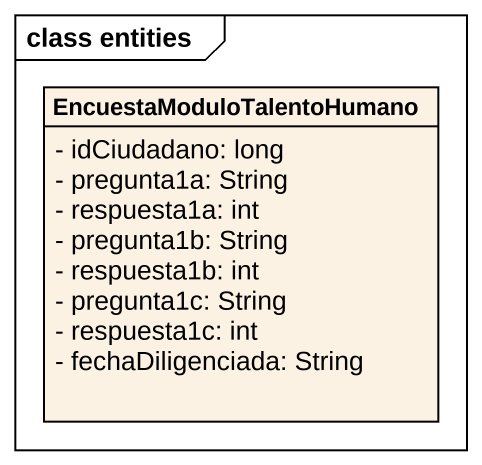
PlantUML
@startuml
mainframe class entities
hide circle
hide empty members
skinparam classAttributeIconSize 0
class EncuestaModuloTalentoHumano {
  - idCiudadano: long
  - pregunta1a: String
  - respuesta1a: int
  - pregunta1b: String
  - respuesta1b: int
  - pregunta1c: String
  - respuesta1c: int
  - fechaDiligenciada: String
}
@enduml
